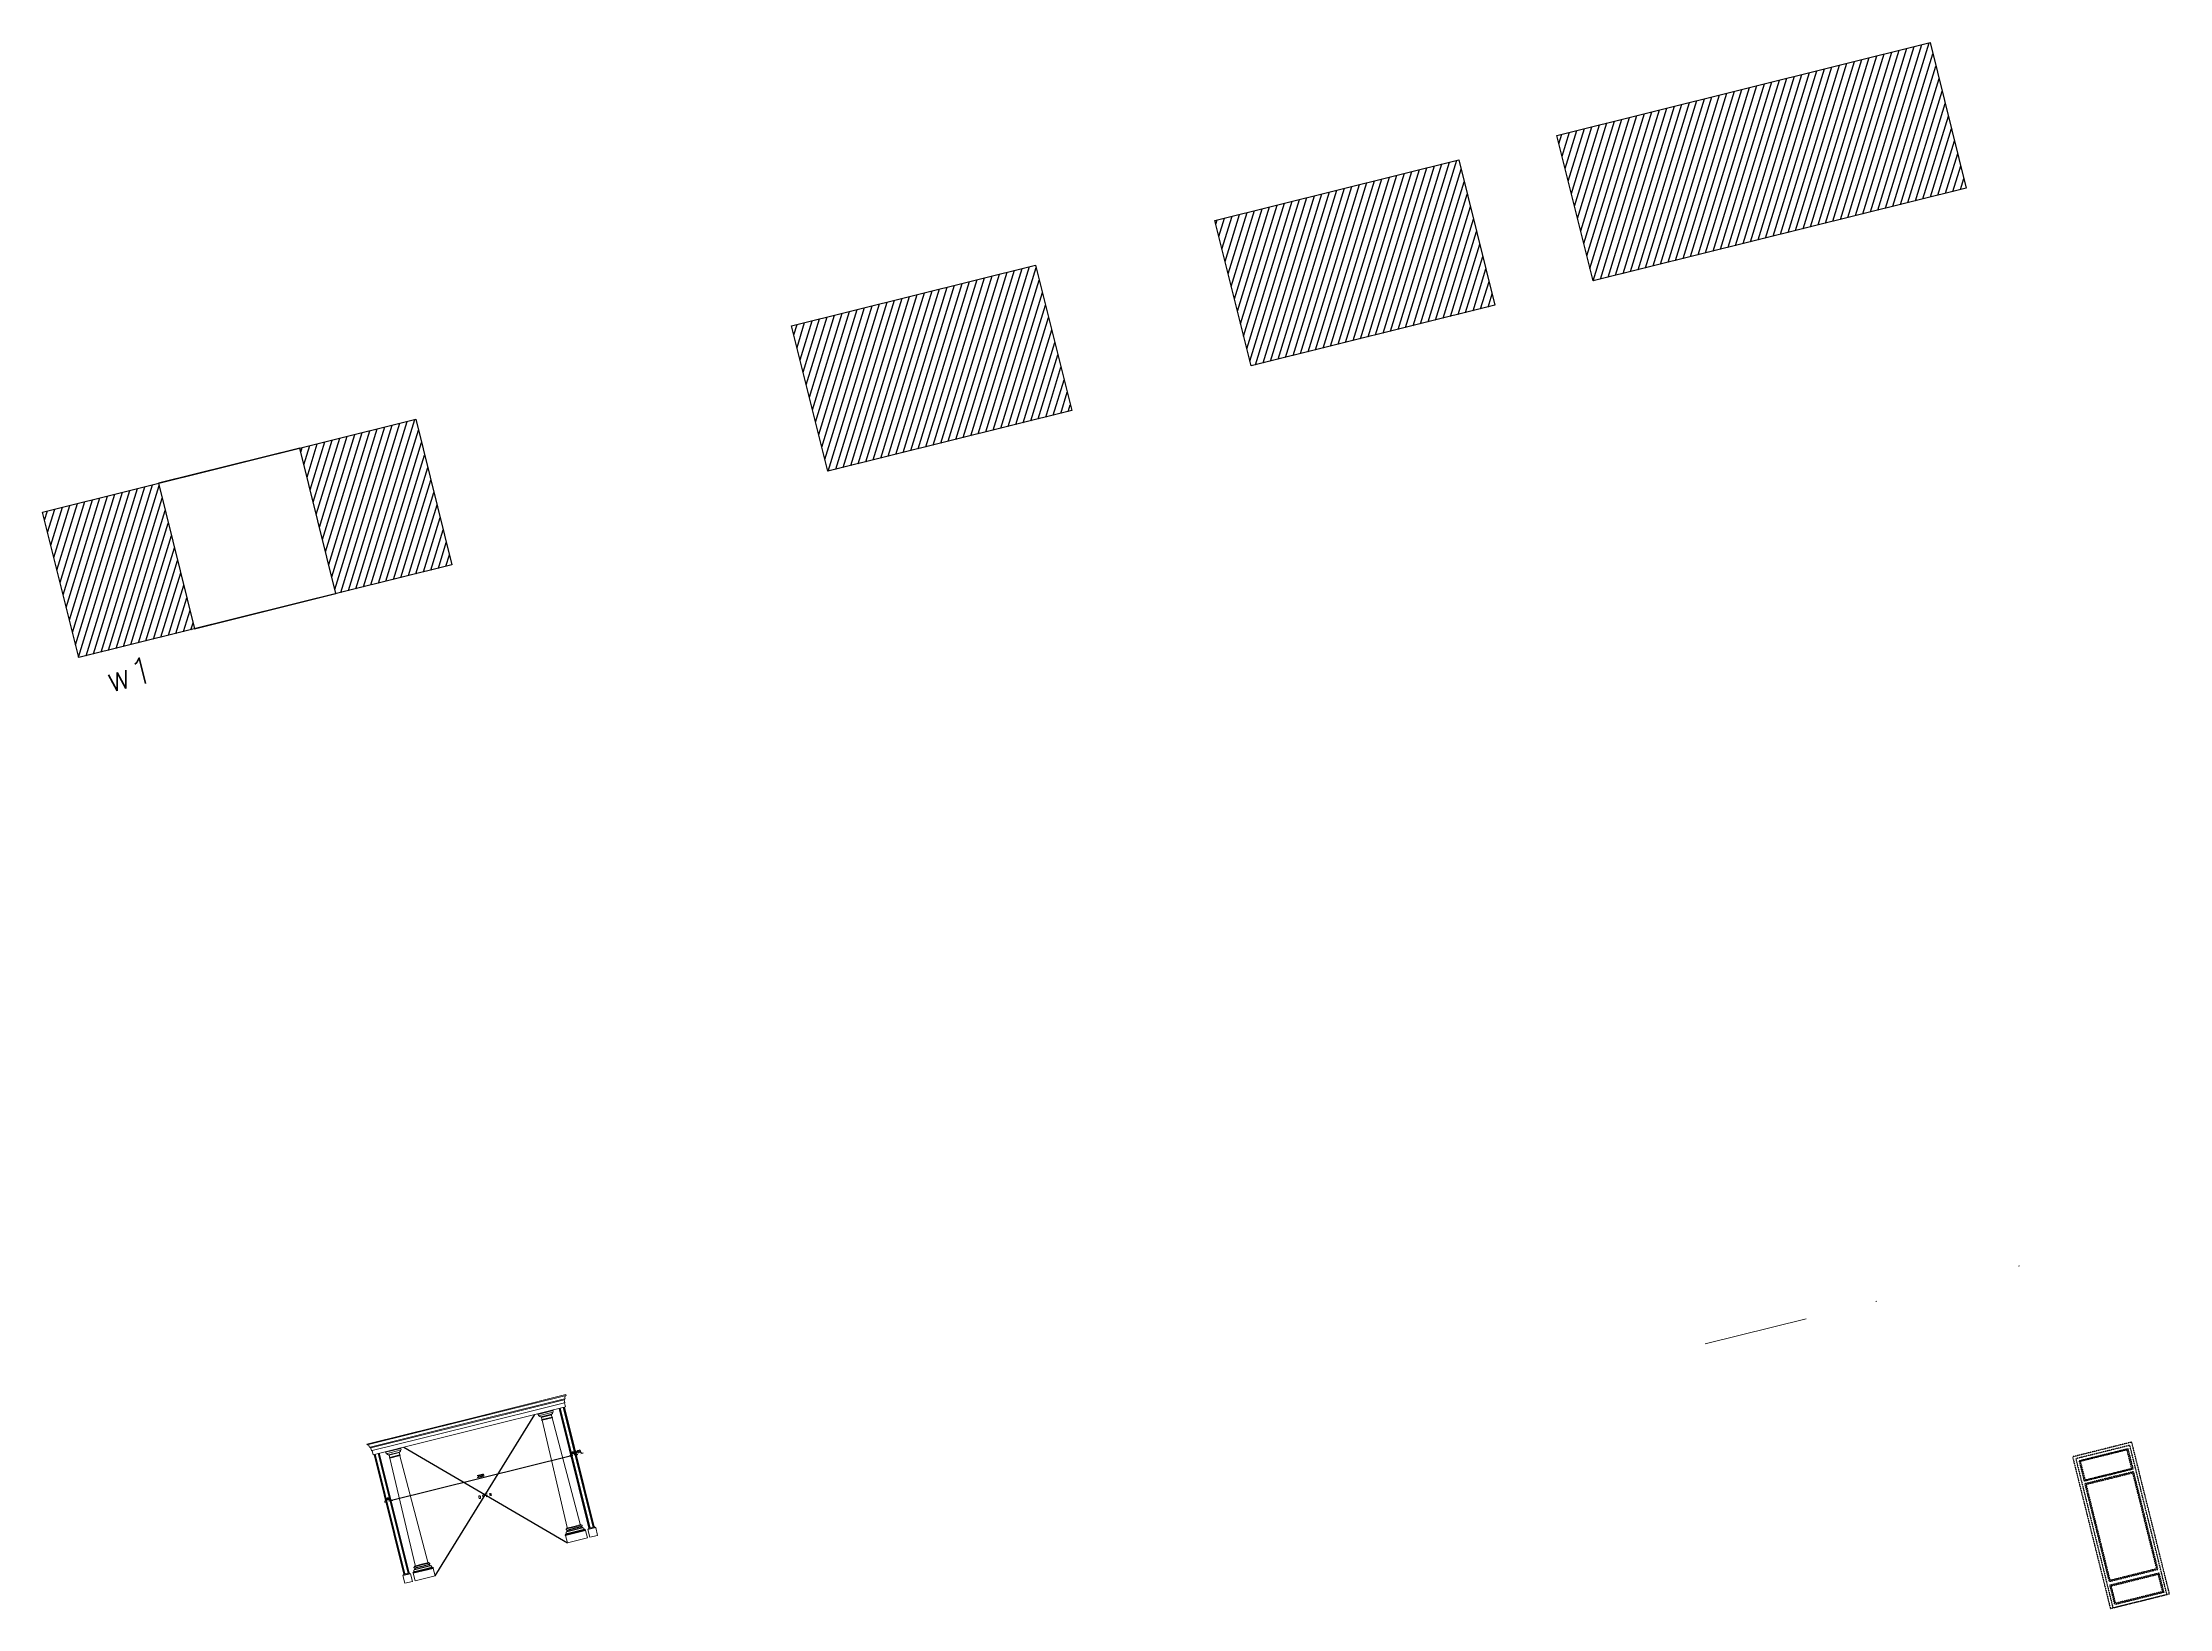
# Model space of a CAD drawing. Header units: inches. Extents: x 122939 to 389145, y 29603 to 574065.
# Drawn here: x 326899 to 367055, y 523008 to 552573 of the extents above; entities that cross this region are included whole.
import ezdxf

# ---------------------------------------------------------------- set-up
doc = ezdxf.new("R2010")
doc.units = ezdxf.units.IN
doc.header["$MEASUREMENT"] = 0
doc.linetypes.add('HIDDEN', pattern=[0.375, 0.25, -0.125])
for name, color, linetype in [('8', 8, 'Continuous'), ('Ext.Walls', 31, 'Continuous'), ('gypsum', 31, 'Continuous'), ('ID-Area', 5, 'Continuous'), ('WALL pilaster capital', 41, 'Continuous')]:
    doc.layers.add(name, color=color, linetype=linetype)
for name, color, linetype, lineweight in [('A-Dim-ID', 9, 'Continuous', 20), ('A-WALL-TILE', 8, 'Continuous', 9), ('DIM', 252, 'Continuous', 35), ('ID-NOTES', 3, 'Continuous', 0), ('Marble', 6, 'Continuous', 0)]:
    doc.layers.add(name, color=color, linetype=linetype, lineweight=lineweight)
doc.styles.add('ID-ROMANS', font='romans.shx', dxfattribs={"width": 0.8})
doc.styles.add('romans', font='romans.shx')
doc.styles.add('ST9', font='romans.shx', dxfattribs={"width": 0.8})
doc.dimstyles.new('DIM-20', dxfattribs={"dimscale": 1000, "dimtxt": 0.044, "dimasz": 0.035, "dimexe": 0.022, "dimexo": 0.022, "dimgap": 0.022, "dimtad": 1, "dimdec": 0, "dimzin": 0, "dimdsep": 46, "dimtxsty": 'ST9', "dimblk1": 'ARCHTICK', "dimblk2": 'ARCHTICK', "dimsah": 1, "dimcen": 0.088, "dimdle": 0.04, "dimclrd": 256, "dimclre": 256, "dimclrt": 3, "dimadec": 0, "dimazin": 0, "dimtfac": 1, "dimtdec": 0, "dimtix": 1, "dimtofl": 0, "dimtmove": 1, "dimatfit": 3, "dimldrblk": 'CLOSED', "dimfxl": 1, "dimtolj": 1, "dimtzin": 0, "dimarcsym": 0})
pattern_1 = [(72.94285, (252734.53, 457684.53), (-119.50158, 36.66569), [])]

# ---------------------------------------------------------------- blocks, each defined once
blk = doc.blocks.new('deco column')
at = {"layer": 'Ext.Walls', "lineweight": 0}
for p, q in [((7265, -5288, 0), (7265, -5298, 0)), ((7564, -5288, 0), (7265, -5288, 0)), ((7564, -5298, 0), (7265, -5298, 0)), ((7270, -5298, 0), (7270, -5328, 0)), ((7559, -5328, 0), (7270, -5328, 0)), ((7319, -5427, 0), (7290, -7503, 0)), ((7310, -5358, 0), (7310, -5368, 0)), ((7519, -5358, 0), (7310, -5358, 0)), ((7519, -5368, 0), (7310, -5368, 0)), ((7514, -5412, 0), (7315, -5412, 0)), ((7315, -5427, 0), (7315, -5422, 0)), ((7514, -5422, 0), (7315, -5422, 0)), ((7514, -5427, 0), (7315, -5427, 0)), ((7318, -5412, 0), (7318, -5368, 0)), ((7510, -5427, 0), (7540, -7503, 0)), ((7511, -5412, 0), (7511, -5368, 0)), ((7514, -5422, 0), (7514, -5427, 0)), ((7519, -5358, 0), (7519, -5368, 0)), ((7559, -5298, 0), (7559, -5328, 0)), ((7564, -5288, 0), (7564, -5298, 0)), ((7240, -7618, 0), (7415, -7618, 0)), ((7258, -7576, 0), (7415, -7576, 0)), ((7258, -7583, 0), (7258, -7576, 0)), ((7258, -7583, 0), (7572, -7583, 0)), ((7271, -7528, 0), (7415, -7528, 0)), ((7271, -7550, 0), (7415, -7550, 0)), ((7271, -7557, 0), (7271, -7550, 0)), ((7271, -7557, 0), (7415, -7557, 0)), ((7276, -7516, 0), (7415, -7516, 0)), ((7276, -7528, 0), (7276, -7516, 0)), ((7553, -7516, 0), (7415, -7516, 0)), ((7559, -7528, 0), (7415, -7528, 0)), ((7559, -7550, 0), (7415, -7550, 0)), ((7559, -7557, 0), (7415, -7557, 0)), ((7572, -7576, 0), (7415, -7576, 0)), ((7589, -7618, 0), (7415, -7618, 0)), ((7553, -7528, 0), (7553, -7516, 0)), ((7559, -7557, 0), (7559, -7550, 0)), ((7572, -7583, 0), (7572, -7576, 0))]:
    blk.add_line(p, q, dxfattribs=at)
for centre, radius, start, end in [((7310, -5328, 0), 30, 180, 270), ((7315, -5417, 0), 5, 90, 270), ((7514, -5417, 0), 5, 270, 90), ((7519, -5328, 0), 30, 270, 360)]:
    blk.add_arc(centre, radius, start, end, dxfattribs=at)
for centre, major_axis, start_param, end_param in [((7258, -7601, 0), (12.2, 12.2), 0.785398, 3.926991), ((7254, -7542, 0), (24.1, 24.1), 4.043473, 4.698234), ((7271, -7539, 0), (-7.83, 7.83), -0.785398, 2.356194), ((7273, -7563, 0), (-4.25, 4.25), 3.211342, 5.374534), ((7276, -7503, 0), (-9.56, 9.56), 2.621969, 3.910571)]:
    blk.add_ellipse(centre, major_axis=major_axis, ratio=1, start_param=start_param, end_param=end_param, dxfattribs=at)
at = {"layer": 'Ext.Walls', "lineweight": 0, "extrusion": (0, 0, -1)}
for centre, major_axis, start_param, end_param in [((7553, -7503, 0), (9.56, 9.56), 2.621969, 3.910571), ((7556, -7563, 0), (4.25, 4.25), 3.211342, 5.374534), ((7575, -7542, 0), (-24.1, 24.1), 4.043473, 4.698234), ((7559, -7539, 0), (7.83, 7.83), -0.785398, 2.356194), ((7572, -7601, 0), (-12.2, 12.2), 0.785398, 3.926991)]:
    blk.add_ellipse(centre, major_axis=major_axis, ratio=1, start_param=start_param, end_param=end_param, dxfattribs=at)
at = {"layer": 'Marble', "color": 6}
for p, q in [((7597, -7623, 0), (7232, -7623, 0)), ((7609, -7643, 0), (7220, -7643, 0)), ((7222, -7633, 0), (7607, -7633, 0))]:
    blk.add_line(p, q, dxfattribs=at)
at = {"layer": 'Marble', "color": 6, "elevation": 0}
for points in [[(7220, -7643), (7217, -7643), (7217, -7633), (7222, -7633, -0.414214), (7232, -7623), (7232, -7618), (7415, -7618)], [(7609, -7643), (7612, -7643), (7612, -7633), (7607, -7633, 0.414214), (7597, -7623), (7597, -7618), (7415, -7618)]]:
    blk.add_lwpolyline(points, format="xyb", dxfattribs=at)
blk.add_lwpolyline([(7220, -7643), (7220, -7788), (7609, -7788), (7609, -7643)], dxfattribs=at)
blk = doc.blocks.new('_ARCHTICK')
at = {"color": 0, "linetype": 'ByBlock', "const_width": 0.15}
blk.add_lwpolyline([(-0.5, -0.5), (0.5, 0.5)], dxfattribs=at)
blk = doc.blocks.new('*D206')
at = {"layer": 'A-Dim-ID', "lineweight": -2, "transparency": 16777216}
for p, q in [((333382, 525022), (333348, 525014)), ((333377, 525041), (333377, 525044)), ((333474, 525065), (333474, 525068)), ((333479, 525046), (333513, 525055))]:
    blk.add_line(p, q, dxfattribs=at)
at = {"layer": 'Defpoints', "color": 0, "transparency": 16777216}
for p in [(333383, 525019, 0), (333479, 525046), (333480, 525043, 0)]:
    blk.add_point(p, dxfattribs=at)
at = {"layer": 'A-Dim-ID', "lineweight": -2, "transparency": 16777216, "xscale": 35, "yscale": 35, "zscale": 35}
for p, rotation in [((333382, 525022), 13.9714232829857), ((333479, 525046), 193.9714232829857)]:
    blk.add_blockref('_ARCHTICK', p, dxfattribs=dict(at, rotation=rotation))
at = {"layer": 'A-Dim-ID', "color": 3, "transparency": 16777216, "insert": (333420, 525077), "char_height": 44, "attachment_point": 5, "rotation": 13.9714, "style": 'ST9'}
blk.add_mtext('\\A1;100', dxfattribs=at)
blk = doc.blocks.new('_CLOSED')
at = {"color": 0, "linetype": 'ByBlock'}
for p, q in [((-1, 0.2), (0, 0)), ((-1, 0.2), (-1, -0.2)), ((0, 0), (-1, -0.2)), ((0, 0), (-1, 0))]:
    blk.add_line(p, q, dxfattribs=at)
blk = doc.blocks.new('*D207')
at = {"layer": 'A-Dim-ID', "lineweight": -2, "transparency": 16777216}
for p, q in [((333440, 525037), (336914, 525901)), ((336873, 525900), (336870, 525913)), ((333477, 525055), (333474, 525068))]:
    blk.add_line(p, q, dxfattribs=at)
at = {"layer": 'Defpoints', "color": 0, "transparency": 16777216}
for p in [(336876, 525891), (336879, 525879, 0), (333482, 525034, 0)]:
    blk.add_point(p, dxfattribs=at)
at = {"layer": 'A-Dim-ID', "lineweight": -2, "transparency": 16777216, "xscale": 35, "yscale": 35, "zscale": 35}
for p, rotation in [((336876, 525891), 13.9714232829857), ((333479, 525046), 193.9714232829857)]:
    blk.add_blockref('_ARCHTICK', p, dxfattribs=dict(at, rotation=rotation))
at = {"layer": 'A-Dim-ID', "color": 3, "transparency": 16777216, "insert": (335167, 525512), "char_height": 44, "attachment_point": 5, "rotation": 13.9714, "style": 'ST9'}
blk.add_mtext('\\A1;3500', dxfattribs=at)
blk = doc.blocks.new('*D208')
at = {"layer": 'A-Dim-ID', "lineweight": -2, "transparency": 16777216}
for p, q in [((336876, 525891), (336842, 525883)), ((336869, 525919), (336881, 525870)), ((336968, 525933), (336978, 525894)), ((336973, 525916), (337007, 525924))]:
    blk.add_line(p, q, dxfattribs=at)
at = {"layer": 'Defpoints', "color": 0, "transparency": 16777216}
for p in [(336863, 525940), (336963, 525955, 0), (336973, 525916)]:
    blk.add_point(p, dxfattribs=at)
at = {"layer": 'A-Dim-ID', "lineweight": -2, "transparency": 16777216, "xscale": 35, "yscale": 35, "zscale": 35}
for p, rotation in [((336876, 525891), 13.9714232829857), ((336973, 525916), 193.9714232829857)]:
    blk.add_blockref('_ARCHTICK', p, dxfattribs=dict(at, rotation=rotation))
at = {"layer": 'A-Dim-ID', "color": 3, "transparency": 16777216, "insert": (336913, 525946), "char_height": 44, "attachment_point": 5, "rotation": 13.9714, "style": 'ST9'}
blk.add_mtext('\\A1;100', dxfattribs=at)
blk = doc.blocks.new('*D209')
at = {"layer": 'A-Dim-ID', "lineweight": -2, "transparency": 16777216}
for p, q in [((336973, 525916), (336939, 525907)), ((336973, 525916), (336967, 525937)), ((337070, 525940), (337064, 525961)), ((337070, 525940), (337104, 525948))]:
    blk.add_line(p, q, dxfattribs=at)
at = {"layer": 'Defpoints', "color": 0, "transparency": 16777216}
for p in [(336978, 525894), (337070, 525940), (337075, 525918, 0)]:
    blk.add_point(p, dxfattribs=at)
at = {"layer": 'A-Dim-ID', "lineweight": -2, "transparency": 16777216, "xscale": 35, "yscale": 35, "zscale": 35}
for p, rotation in [((336973, 525916), 13.9714232829857), ((337070, 525940), 193.9714232829857)]:
    blk.add_blockref('_ARCHTICK', p, dxfattribs=dict(at, rotation=rotation))
at = {"layer": 'A-Dim-ID', "color": 3, "transparency": 16777216, "insert": (337010, 525970), "char_height": 44, "attachment_point": 5, "rotation": 13.9714, "style": 'ST9'}
blk.add_mtext('\\A1;100', dxfattribs=at)

msp = doc.modelspace()

# ---------------------------------------------------------------- hatches: boundary and pattern name
at = {"layer": 'ID-Area'}
h = msp.add_hatch(dxfattribs=at)
h.set_pattern_fill('ANSI31', color=256, scale=1000, angle=13.9714233)
h.set_pattern_definition(pattern_1)
h.paths.add_polyline_path([(355490.21, 550820.542), (362535.432, 552573.382), (363218.983, 549825.975), (356173.761, 548073.135)])
h = msp.add_hatch(dxfattribs=at)
h.set_pattern_fill('ANSI31', color=256, scale=1000, angle=13.9714233)
h.set_pattern_definition(pattern_1)
h.paths.add_polyline_path([(349032.163, 549213.791), (353637.077, 550359.486), (354320.627, 547612.079), (349715.713, 546466.384)])
h = msp.add_hatch(dxfattribs=at)
h.set_pattern_fill('ANSI31', color=256, scale=1000, angle=13.9714233)
h.set_pattern_definition(pattern_1)
h.paths.add_polyline_path([(341042.088, 547225.874), (345647.002, 548371.569), (346330.552, 545624.162), (341725.638, 544478.467)])
h = msp.add_hatch(dxfattribs=at)
h.set_pattern_fill('ANSI31', color=256, scale=1000, angle=13.9714233)
h.set_pattern_definition(pattern_1)
h.paths.add_polyline_path([(329087.283, 544251.539), (326898.994, 543707.096), (327582.544, 540959.689), (329770.824, 541504.129)])
h.paths.add_polyline_path([(333944.216, 545459.935), (331755.927, 544915.493), (332439.468, 542168.083), (334627.766, 542712.528)])

# ---------------------------------------------------------------- linework, layer by layer
at = {"color": 252, "linetype": 'HIDDEN', "ltscale": 0.5}
for p, q in [((365347.827, 525797.628, 0), (366270.061, 526027.078, 0)), ((365347.827, 525797.628, 0), (365444.462, 525409.22, 0)), ((366270.061, 526027.078, 0), (366366.696, 525638.671, 0)), ((366366.696, 525638.671, 0), (365444.462, 525409.22, 0))]:
    msp.add_line(p, q, dxfattribs=at)
at = {"color": 252, "linetype": 'HIDDEN', "ltscale": 0.5, "elevation": 0}
for points in [[(366342.79, 526148.222), (365226.811, 525870.568), (365939.053, 523007.84), (367055.032, 523285.494)], [(366255.472, 526002.826), (365372.08, 525783.039), (365459.051, 525433.473), (366342.444, 525653.259)], [(366378.997, 525590.207), (365456.305, 525360.643), (365915.038, 523516.852), (366837.729, 523746.416)], [(366364.236, 525565.668), (365480.844, 525345.882), (365929.798, 523541.39), (366813.191, 523761.177)], [(366946.373, 523309.741), (366023.681, 523080.177), (365931.761, 523449.634), (366854.453, 523679.198)], [(366921.834, 523324.502), (366038.442, 523104.715), (365956.3, 523434.873), (366839.692, 523654.66)]]:
    msp.add_lwpolyline(points, close=True, dxfattribs=at)
msp.add_lwpolyline([(366306.341, 526087.629), (365287.404, 525834.119), (365987.574, 523019.912), (367006.511, 523273.422), (366306.341, 526087.629), (365287.404, 525834.119), (365987.574, 523019.912)], dxfattribs=at)
at = {"layer": '8', "color": 6, "lineweight": 0, "ltscale": 5}
for p, q in [((337196.522, 524497.609, 0.009), (337342.084, 524533.825, 0.009)), ((337200.896, 524504.88, 0.009), (337334.813, 524538.199, 0.009)), ((333848.581, 523664.647, 0.009), (333703.018, 523628.431, 0.009)), ((333841.31, 523669.021, 0.009), (333707.392, 523635.703, 0.009))]:
    msp.add_line(p, q, dxfattribs=at)
at = {"layer": '8', "color": 6, "lineweight": 0, "ltscale": 5, "elevation": 0.009}
for points in [[(337196.522, 524497.609), (337196.522, 524497.609), (337232.737, 524352.047), (337378.3, 524388.262), (337342.084, 524533.825)], [(337317.847, 524548.404), (337211.101, 524521.846)], [(333848.581, 523664.647), (333848.581, 523664.647), (333884.797, 523519.085), (333739.234, 523482.869), (333703.018, 523628.431)], [(333717.598, 523652.668), (333824.344, 523679.227)]]:
    msp.add_lwpolyline(points, dxfattribs=at)
for points in [[(337211.101, 524521.846, -0.414213562), (337200.896, 524504.88), (337202.344, 524499.058)], [(337317.847, 524548.404, 0.414213562), (337334.813, 524538.199), (337336.262, 524532.376)], [(333717.598, 523652.668, -0.414213562), (333707.392, 523635.703), (333708.841, 523629.88)], [(333824.344, 523679.227, 0.414213562), (333841.31, 523669.021), (333842.758, 523663.198)]]:
    msp.add_lwpolyline(points, format="xyb", dxfattribs=at)
at = {"layer": 'A-WALL-TILE'}
for p, q in [((364201.799, 529472.688, -0.005), (364226.059, 529478.724, -0.005)), ((360198.832, 528476.757, -0.002), (358291.968, 528002.332, 0.002)), ((361533.154, 528808.734, -0.005), (361508.894, 528802.698, -0.005))]:
    msp.add_line(p, q, dxfattribs=at)
at = {"layer": 'Ext.Walls', "lineweight": 0, "elevation": 0.002}
msp.add_lwpolyline([(334935.86, 526439.24), (336750.538, 526890.729), (336769.853, 526813.096), (334955.175, 526361.607)], dxfattribs=at)
at = {"layer": 'gypsum', "color": 8}
for p, q in [((334310.02, 523624.879, 0.008), (336192.456, 526669.44, -0.006)), ((333717.895, 526053.774, -0.006), (336807.514, 524246.252, 0.008))]:
    msp.add_line(p, q, dxfattribs=at)
at = {"layer": 'ID-Area'}
for points, elevation in [([(355490.21, 550820.542), (362535.432, 552573.382), (363218.983, 549825.975), (356173.761, 548073.135)], -0.001), ([(349032.163, 549213.791), (353637.077, 550359.486), (354320.627, 547612.079), (349715.713, 546466.384)], -0.001), ([(341042.088, 547225.874), (345647.002, 548371.569), (346330.552, 545624.162), (341725.638, 544478.467)], -0.001), ([(326898.994, 543707.096), (333944.216, 545459.935), (334627.766, 542712.528), (327582.544, 540959.689)], -0.001), ([(329770.824, 541504.129), (332439.468, 542168.083), (331755.927, 544915.493), (329087.283, 544251.539)], 0)]:
    msp.add_lwpolyline(points, close=True, dxfattribs=dict(at, elevation=elevation))
at = {"layer": 'WALL pilaster capital', "lineweight": 0, "ltscale": 5}
for p, q in [((337215.953, 524523.053, 0.009), (336653.403, 526784.123, 0.009)), ((337225.657, 524525.468, 0.009), (336663.107, 526786.538, 0.009)), ((337230.51, 524526.675, 0.009), (336667.959, 526787.745, 0.009)), ((337235.362, 524527.882, 0.009), (336672.811, 526788.952, 0.009)), ((337293.587, 524542.368, 0.009), (336731.036, 526803.438, 0.009)), ((337298.439, 524543.576, 0.009), (336735.888, 526804.645, 0.009)), ((337303.291, 524544.783, 0.009), (336740.74, 526805.853, 0.009)), ((337312.995, 524547.197, 0.009), (336750.445, 526808.267, 0.009)), ((333722.45, 523653.876, 0.009), (333159.9, 525914.946, 0.009)), ((333732.154, 523656.29, 0.009), (333169.604, 525917.36, 0.009)), ((333737.006, 523657.497, 0.009), (333174.456, 525918.567, 0.009)), ((333741.858, 523658.704, 0.009), (333179.308, 525919.774, 0.009)), ((333800.083, 523673.191, 0.009), (333237.533, 525934.261, 0.009)), ((333804.935, 523674.398, 0.009), (333242.385, 525935.468, 0.009)), ((333809.788, 523675.605, 0.009), (333247.237, 525936.675, 0.009)), ((333819.492, 523678.019, 0.009), (333256.941, 525939.089, 0.009))]:
    msp.add_line(p, q, dxfattribs=at)
at = {"layer": 'WALL pilaster capital', "lineweight": 0, "ltscale": 5, "elevation": 0.002}
for points in [[(336706.144, 527027.744), (334901.171, 526578.669)], [(336785.516, 527029.716), (334905.335, 526561.93)], [(336753.354, 526968.459), (334917.813, 526511.779)], [(336746.359, 526948.942), (334921.978, 526495.039)], [(333025.148, 526094.142), (334905.332, 526561.929)], [(333082.265, 526055.098), (334917.81, 526511.778)], [(333096.191, 526129.594), (334901.167, 526578.669)], [(333097.59, 526041.135), (334921.974, 526495.039)], [(334935.857, 526439.24), (333121.176, 525987.75), (333140.491, 525910.117), (334955.172, 526361.606)]]:
    msp.add_lwpolyline(points, dxfattribs=at)
at = {"layer": 'WALL pilaster capital', "lineweight": 0, "ltscale": 5, "elevation": 0.009}
for points in [[(336740.834, 526888.315), (336760.242, 526893.143), (336746.359, 526948.942), (336757.519, 526951.719), (336753.354, 526968.459), (336764.514, 526971.235), (336760.366, 526987.907, -0.414213562), (336785.516, 527029.716), (336781.351, 527046.455), (336706.144, 527027.744)], [(333130.881, 525990.164), (333111.472, 525985.336), (333097.59, 526041.135), (333086.43, 526038.358), (333082.265, 526055.098), (333071.105, 526052.321), (333066.957, 526068.993, 0.414213562), (333025.148, 526094.142), (333020.984, 526110.882), (333096.191, 526129.594)]]:
    msp.add_lwpolyline(points, format="xyb", dxfattribs=at)

# ---------------------------------------------------------------- block references
at = {"layer": 'DIM', "rotation": 13.97142328298569}
msp.add_blockref('deco column', (327920.478, 530060.318, 0.008), dxfattribs=at)
at = {"layer": 'DIM', "xscale": -1, "rotation": 13.97142328298562}
msp.add_blockref('deco column', (339436.548, 532925.496, 0.008), dxfattribs=at)

# ---------------------------------------------------------------- texts
at = {"layer": 'ID-Area', "style": 'romans'}
msp.add_text('w1', height=500, rotation=13.9714233, dxfattribs=at).set_placement((328159.65, 540299.156, 0))
at = {"layer": 'ID-NOTES', "insert": (335125.289, 525128.482, 0), "char_height": 50, "width": 1075.05767, "attachment_point": 1, "rotation": 13.9714233, "style": 'ID-ROMANS'}
msp.add_mtext('O P E N', dxfattribs=at)

# ---------------------------------------------------------------- dimensions: what is measured, and where the dimension line sits
at = {"layer": 'A-Dim-ID'}
for base, p1, p2, picture, middle in [((336875.521, 525891.361, 0), (333482.168, 525033.832, 0.009), (336878.63, 525878.865, 0.009), '*D207', (335166.667, 525511.543, 0)), ((336972.562, 525915.505, 0), (336863.449, 525939.882, 0), (336962.782, 525954.815, 0.009), '*D208', (336913.418, 525946.131, 0)), ((337069.607, 525939.65, 0), (336977.874, 525894.156, 0), (337074.919, 525918.3, 0), '*D209', (337010.461, 525970.276, 0)), ((333479.059, 525046.327, 0), (333382.726, 525019.337, 0.009), (333479.767, 525043.481, 0.009), '*D206', (333419.915, 525076.954, 0))]:
    dim = msp.add_linear_dim(base=base, p1=p1, p2=p2, angle=13.9714233, dimstyle='DIM-20', dxfattribs=at)
    dim.commit()
    dim.dimension.update_dxf_attribs({"geometry": picture, "text_midpoint": middle})

doc.saveas('drawing.dxf')
